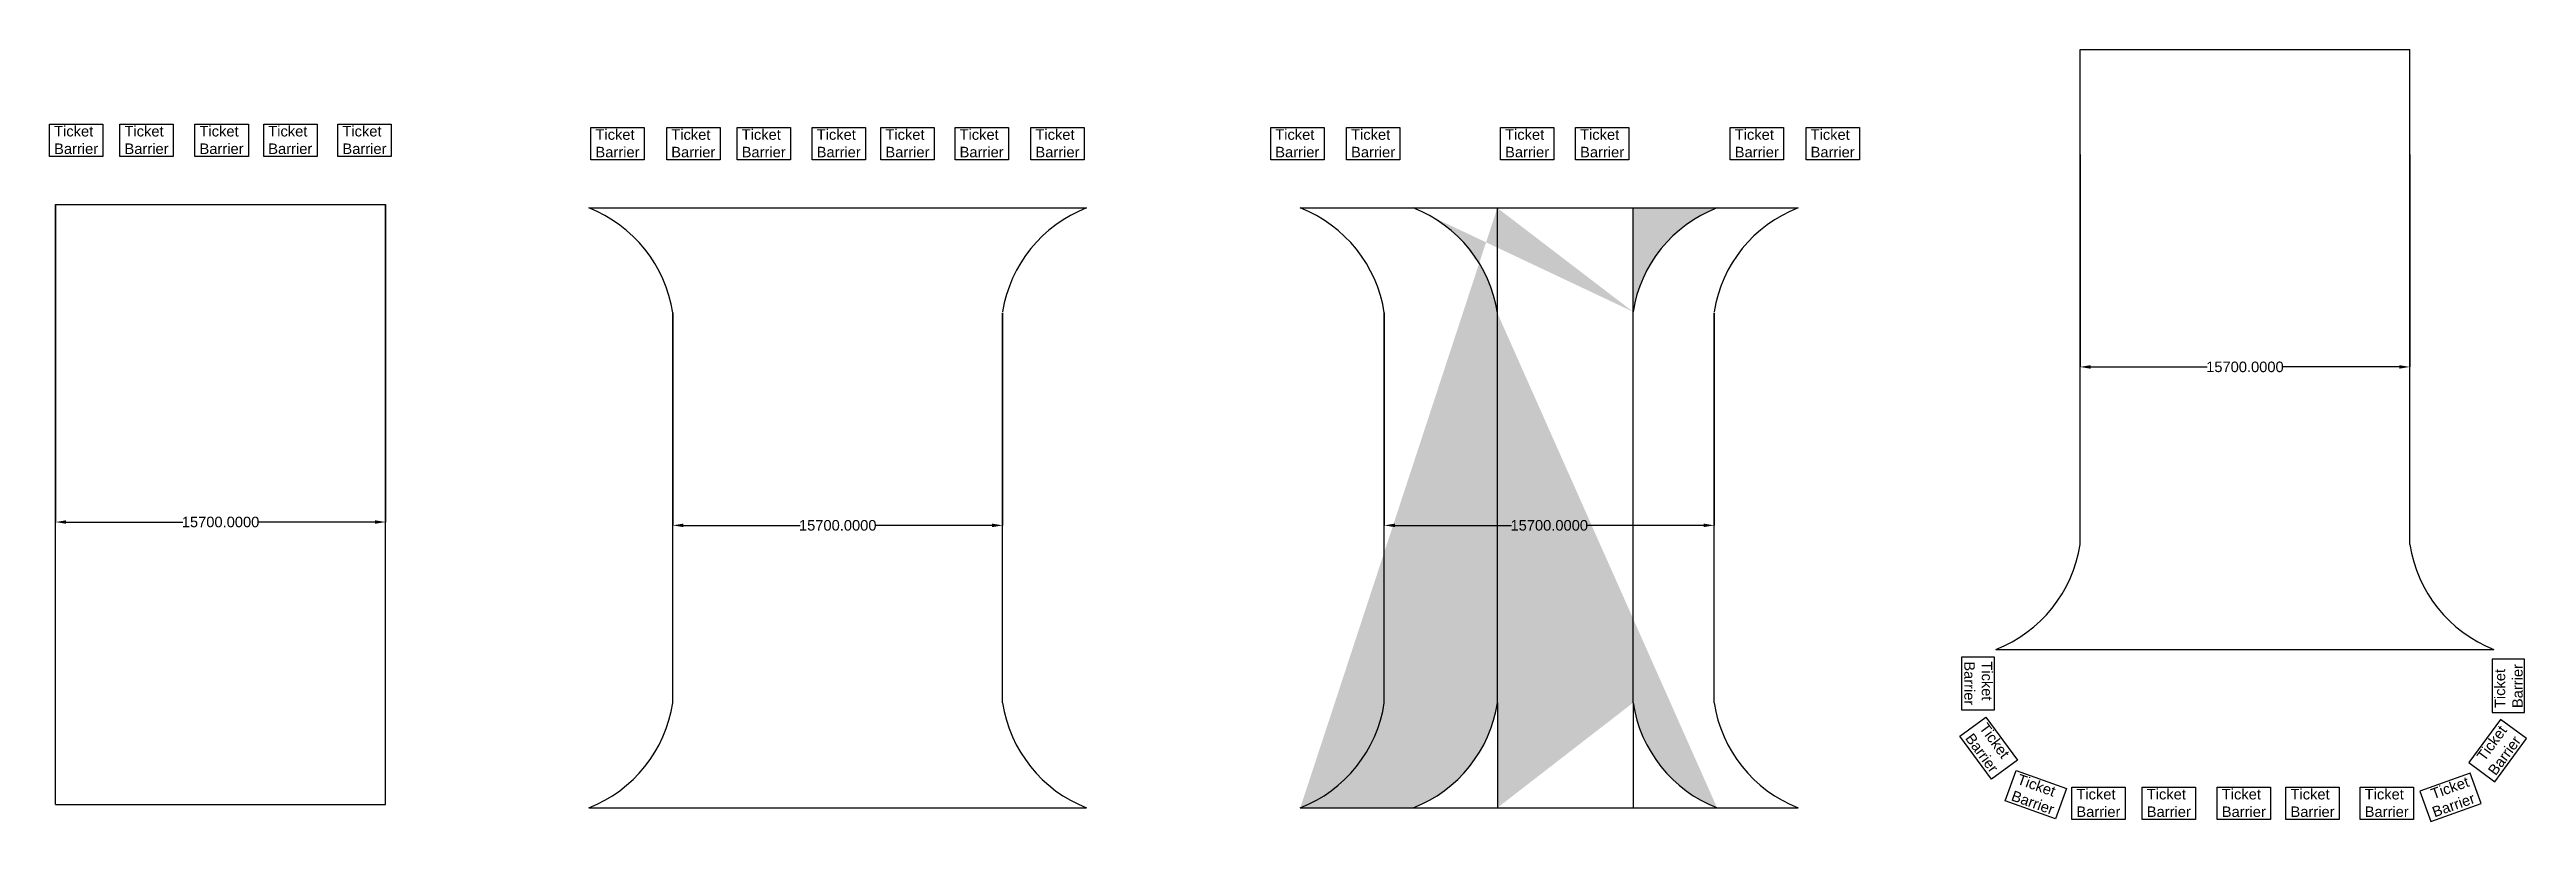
# Model space of a CAD drawing. Header units: millimetres. Extents: x 18471 to 136380, y 5383 to 42138.
import ezdxf

# ---------------------------------------------------------------- set-up
doc = ezdxf.new("R2010")
doc.units = ezdxf.units.MM
doc.styles.add('Annotative', font='arial.ttf', dxfattribs={"height": 200000})
doc.styles.get("Standard").update_dxf_attribs({"font": 'arial.ttf'})
doc.dimstyles.get("Standard").update_dxf_attribs({"dimtxt": 500, "dimasz": 500, "dimexe": 0.18, "dimexo": 0.0625, "dimgap": 0.09, "dimtad": 0, "dimtih": 1, "dimtoh": 1, "dimdec": 4, "dimzin": 0, "dimdsep": 46, "dimtxsty": 'Standard', "dimcen": 0.09, "dimadec": 0, "dimazin": 0, "dimtfac": 1, "dimtdec": 4, "dimtofl": 0, "dimtmove": 0, "dimatfit": 3, "dimfxl": 1, "dimtolj": 1, "dimtzin": 0, "dimarcsym": 0})
pattern_1 = [(0, (0, 0), (0, 6.985), [5.08, -1.905]), (90, (0, 0), (-6.985, 4e-16), [5.08, -1.905])]

# ---------------------------------------------------------------- blocks, each defined once
blk = doc.blocks.new('*D11')
at = {"color": 0, "lineweight": -2, "transparency": 16777216}
for p, q in [((18762, 34753), (18762, 19640)), ((34462, 34753), (34462, 19640)), ((19262, 19640), (24822, 19640)), ((33962, 19640), (28403, 19640))]:
    blk.add_line(p, q, dxfattribs=at)
at = {"color": 0, "transparency": 16777216}
for points in [[(19262, 19724), (19262, 19557), (18762, 19640)], [(33962, 19724), (33962, 19557), (34462, 19640)]]:
    blk.add_solid(points, dxfattribs=at)
at = {"layer": 'Defpoints', "color": 0, "transparency": 16777216}
for p in [(18762, 34753), (34462, 34753), (34462, 19640)]:
    blk.add_point(p, dxfattribs=at)
at = {"color": 0, "transparency": 16777216, "insert": (26612, 19640), "char_height": 500, "attachment_point": 5}
blk.add_mtext('\\A1;15700.0000', dxfattribs=at)
blk = doc.blocks.new('*D23')
at = {"color": 0, "lineweight": -2, "transparency": 16777216}
for p, q in [((48141, 29593), (48141, 19481)), ((63841, 29593), (63841, 19481)), ((48641, 19481), (54201, 19481)), ((63341, 19481), (57782, 19481))]:
    blk.add_line(p, q, dxfattribs=at)
at = {"color": 0, "transparency": 16777216}
for points in [[(48641, 19565), (48641, 19398), (48141, 19481)], [(63341, 19565), (63341, 19398), (63841, 19481)]]:
    blk.add_solid(points, dxfattribs=at)
at = {"layer": 'Defpoints', "color": 0, "transparency": 16777216}
for p in [(48141, 29594), (63841, 29594), (63841, 19481)]:
    blk.add_point(p, dxfattribs=at)
at = {"color": 0, "transparency": 16777216, "insert": (55991, 19481), "char_height": 500, "attachment_point": 5}
blk.add_mtext('\\A1;15700.0000', dxfattribs=at)
blk = doc.blocks.new('*D28')
at = {"color": 0, "lineweight": -2, "transparency": 16777216}
for p, q in [((82011, 29593), (82011, 19481)), ((97711, 29593), (97711, 19481)), ((82511, 19481), (88071, 19481)), ((97211, 19481), (91652, 19481))]:
    blk.add_line(p, q, dxfattribs=at)
at = {"color": 0, "transparency": 16777216}
for points in [[(82511, 19565), (82511, 19398), (82011, 19481)], [(97211, 19565), (97211, 19398), (97711, 19481)]]:
    blk.add_solid(points, dxfattribs=at)
at = {"layer": 'Defpoints', "color": 0, "transparency": 16777216}
for p in [(82011, 29594), (97711, 29594), (97711, 19481)]:
    blk.add_point(p, dxfattribs=at)
at = {"color": 0, "transparency": 16777216, "insert": (89861, 19481), "char_height": 500, "attachment_point": 5}
blk.add_mtext('\\A1;15700.0000', dxfattribs=at)
blk = doc.blocks.new('*D33')
at = {"color": 0, "lineweight": -2, "transparency": 16777216}
for p, q in [((115128, 37138), (115128, 27025)), ((130828, 37138), (130828, 27025)), ((115628, 27025), (121187, 27025)), ((130328, 27025), (124768, 27025))]:
    blk.add_line(p, q, dxfattribs=at)
at = {"color": 0, "transparency": 16777216}
for points in [[(115628, 27109), (115628, 26942), (115128, 27025)], [(130328, 27109), (130328, 26942), (130828, 27025)]]:
    blk.add_solid(points, dxfattribs=at)
at = {"layer": 'Defpoints', "color": 0, "transparency": 16777216}
for p in [(115128, 37138), (130828, 37138), (130828, 27025)]:
    blk.add_point(p, dxfattribs=at)
at = {"color": 0, "transparency": 16777216, "insert": (122978, 27025), "char_height": 500, "attachment_point": 5}
blk.add_mtext('\\A1;15700.0000', dxfattribs=at)

msp = doc.modelspace()

# ---------------------------------------------------------------- hatches: boundary and pattern name
h = msp.add_hatch()
h.set_pattern_fill('ANGLE', color=256)
h.set_pattern_definition(pattern_1)
edge = h.paths.add_edge_path()
edge.add_line((78011.11513, 6033.54981), (101711.11513, 6033.54981))
edge.add_arc((81060.98812, 11997.65143), 6403.12424, 291.3401917463, 351.3401917459)
edge.add_line((87391.11513, 11033.54981), (87391.11513, 6033.54981))
edge.add_line((93851.11513, 11033.54981), (93851.11513, 6033.54981))
edge.add_arc((100181.24215, 11997.65143), 6403.12424, 188.6598082541, 248.6598082537)
edge.add_line((87391.11513, 29593.54981), (87391.11513, 34593.54981))
h = msp.add_hatch()
h.set_pattern_fill('ANGLE', color=256)
h.set_pattern_definition(pattern_1)
edge = h.paths.add_edge_path()
edge.add_arc((81060.98812, 28629.4482), 6403.12424, 8.6598082541, 68.6598082537)
edge.add_line((87391.11513, 29593.54981), (87391.11513, 34593.54981))
edge.add_line((93851.11513, 29653.54981), (93851.11513, 34593.54981))
edge.add_arc((100129.28063, 28659.4482), 6356.38262, 111.0023335715, 171.0023335714)

# ---------------------------------------------------------------- linework, layer by layer
for p, q in [((115127.95769, 18577.56911), (115127.95769, 42137.56911)), ((115127.95769, 42137.56911), (130827.95769, 42137.56911)), ((130827.95769, 18577.56911), (130827.95769, 42137.56911)), ((18762.2189, 6192.64895), (18762.2189, 34752.64895)), ((18762.2189, 34752.64895), (34462.2189, 34752.64895)), ((34462.2189, 6192.64895), (34462.2189, 34752.64895)), ((44141.11513, 34593.54981), (67841.11513, 34593.54981)), ((78011.11513, 34593.54981), (101711.11513, 34593.54981)), ((87391.11513, 29593.54981), (87391.11513, 34593.54981)), ((93851.11513, 29653.54981), (93851.11513, 34593.54981)), ((48141.11513, 11033.54981), (48141.11513, 29593.54981)), ((63841.11513, 11033.54981), (63841.11513, 29593.54981)), ((82011.11513, 11033.54981), (82011.11513, 29593.54981)), ((87391.11513, 11033.54981), (87391.11513, 29593.54981)), ((93851.11513, 11033.54981), (93851.11513, 29653.54981)), ((97711.11513, 11033.54981), (97711.11513, 29593.54981)), ((111127.95769, 13577.56911), (134827.95769, 13577.56911)), ((87391.11513, 11033.54981), (87391.11513, 6033.54981)), ((93851.11513, 11033.54981), (93851.11513, 6033.54981)), ((18762.2189, 6192.64895), (34462.2189, 6192.64895)), ((44141.11513, 6033.54981), (67841.11513, 6033.54981)), ((78011.11513, 6033.54981), (101711.11513, 6033.54981))]:
    msp.add_line(p, q)
for points in [[(18471.05689, 38581.50918), (21012.22905, 38581.50918), (21012.22905, 37041.2401), (18471.05689, 37041.2401)], [(21822.22905, 38581.50918), (24363.40121, 38581.50918), (24363.40121, 37041.2401), (21822.22905, 37041.2401)], [(25393.40121, 38581.50918), (27934.57338, 38581.50918), (27934.57338, 37041.2401), (25393.40121, 37041.2401)], [(28664.57338, 38581.50918), (31205.74554, 38581.50918), (31205.74554, 37041.2401), (28664.57338, 37041.2401)], [(32195.74554, 38581.50918), (34736.9177, 38581.50918), (34736.9177, 37041.2401), (32195.74554, 37041.2401)], [(44241.12528, 38422.41005), (46782.29745, 38422.41005), (46782.29745, 36882.14097), (44241.12528, 36882.14097)], [(47849.95312, 38422.41005), (50391.12528, 38422.41005), (50391.12528, 36882.14097), (47849.95312, 36882.14097)], [(51201.12528, 38422.41005), (53742.29745, 38422.41005), (53742.29745, 36882.14097), (51201.12528, 36882.14097)], [(54772.29745, 38422.41005), (57313.46961, 38422.41005), (57313.46961, 36882.14097), (54772.29745, 36882.14097)], [(58043.46961, 38422.41005), (60584.64177, 38422.41005), (60584.64177, 36882.14097), (58043.46961, 36882.14097)], [(61574.64177, 38422.41005), (64115.81394, 38422.41005), (64115.81394, 36882.14097), (61574.64177, 36882.14097)], [(65185.81394, 38422.41005), (67726.9861, 38422.41005), (67726.9861, 36882.14097), (65185.81394, 36882.14097)], [(76601.12528, 38422.41005), (79142.29745, 38422.41005), (79142.29745, 36882.14097), (76601.12528, 36882.14097)], [(80209.95312, 38422.41005), (82751.12528, 38422.41005), (82751.12528, 36882.14097), (80209.95312, 36882.14097)], [(87541.12528, 38422.41005), (90082.29745, 38422.41005), (90082.29745, 36882.14097), (87541.12528, 36882.14097)], [(91112.29745, 38422.41005), (93653.46961, 38422.41005), (93653.46961, 36882.14097), (91112.29745, 36882.14097)], [(98474.64177, 38422.41005), (101015.81394, 38422.41005), (101015.81394, 36882.14097), (98474.64177, 36882.14097)], [(102085.81394, 38422.41005), (104626.9861, 38422.41005), (104626.9861, 36882.14097), (102085.81394, 36882.14097)], [(111036.36214, 13225.68793), (111036.36214, 10684.51577), (109496.09306, 10684.51577), (109496.09306, 13225.68793)], [(134751.30867, 13105.93816), (134751.30867, 10564.766), (136291.57775, 10564.766), (136291.57775, 13105.93816)], [(110650.09174, 10356.88224), (112152.58636, 8307.47602), (110910.38912, 7396.77581), (109407.8945, 9446.18204)], [(135137.57906, 10237.13247), (133635.08444, 8187.72624), (134877.28168, 7277.02604), (136379.7763, 9326.43227)], [(112084.11453, 7809.26044), (114476.78956, 6953.30357), (113957.97233, 5503.04239), (111565.2973, 6358.99926)], [(133703.55628, 7689.51067), (131310.88125, 6833.5538), (131829.69848, 5383.29261), (134222.3735, 6239.24948)], [(114736.78552, 7015.39761), (117277.95769, 7015.39761), (117277.95769, 5475.12853), (114736.78552, 5475.12853)], [(118087.95769, 7015.39761), (120629.12985, 7015.39761), (120629.12985, 5475.12853), (118087.95769, 5475.12853)], [(121659.12985, 7015.39761), (124200.30201, 7015.39761), (124200.30201, 5475.12853), (121659.12985, 5475.12853)], [(124930.30201, 7015.39761), (127471.47418, 7015.39761), (127471.47418, 5475.12853), (124930.30201, 5475.12853)], [(128461.47418, 7015.39761), (131002.64634, 7015.39761), (131002.64634, 5475.12853), (128461.47418, 5475.12853)]]:
    msp.add_lwpolyline(points, close=True)
for centre, radius, start, end in [((41810.98812, 28629.4482), 6403.12424, 8.6598082541, 68.6598082541), ((70119.28063, 28659.4482), 6356.38262, 111.0023335714, 171.0023335714), ((75680.98812, 28629.4482), 6403.12424, 8.6598082541, 68.6598082538), ((81060.98812, 28629.4482), 6403.12424, 8.6598082541, 68.6598082537), ((100129.28063, 28659.4482), 6356.38262, 111.0023335715, 171.0023335714), ((103989.28063, 28659.4482), 6356.38262, 111.0023335715, 171.0023335714), ((108797.83067, 19541.67073), 6403.12424, 291.3401917463, 351.3401917459), ((137158.08471, 19541.67073), 6403.12424, 188.6598082541, 248.6598082537), ((41810.98812, 11997.65143), 6403.12424, 291.3401917459, 351.3401917459), ((70171.24215, 11997.65143), 6403.12424, 188.6598082541, 248.6598082541), ((75680.98812, 11997.65143), 6403.12424, 291.3401917462, 351.3401917459), ((81060.98812, 11997.65143), 6403.12424, 291.3401917463, 351.3401917459), ((100181.24215, 11997.65143), 6403.12424, 188.6598082541, 248.6598082537), ((104041.24215, 11997.65143), 6403.12424, 188.6598082541, 248.6598082538)]:
    msp.add_arc(centre, radius, start, end)

# ---------------------------------------------------------------- texts
at = {"char_height": 500, "attachment_point": 1, "style": 'Annotative'}
for insert in [(18688.92687, 38497.60486), (22040.09903, 38497.60486), (25611.2712, 38497.60486), (28882.44336, 38497.60486), (32413.61552, 38497.60486), (44458.99527, 38338.50573), (48067.8231, 38338.50573), (51418.99527, 38338.50573), (54990.16743, 38338.50573), (58261.33959, 38338.50573), (61792.51175, 38338.50573), (65403.68392, 38338.50573), (76818.99527, 38338.50573), (80427.8231, 38338.50573), (87758.99527, 38338.50573), (91330.16743, 38338.50573), (98692.51175, 38338.50573), (102303.68392, 38338.50573), (114954.65551, 6931.49329), (118305.82767, 6931.49329), (121876.99983, 6931.49329), (125148.172, 6931.49329), (128679.34416, 6931.49329)]:
    msp.add_mtext_dynamic_manual_height_columns('Ticket Barrier', width=500, gutter_width=1000000, heights=[0], dxfattribs=dict(at, insert=insert))
at = {"char_height": 500, "style": 'Annotative'}
for insert, attachment_point, rotation in [((110952.45782, 13007.81795), 1, 270), ((136207.67343, 10782.63598), 7, 90), ((110711.24244, 10131.56501), 1, 306.2465052954), ((135076.42837, 10011.81523), 3, 53.7534947046), ((112260.99101, 7656.87287), 1, 340.3158105248), ((133526.6798, 7537.12309), 3, 19.6841894752)]:
    msp.add_mtext_dynamic_manual_height_columns('Ticket Barrier', width=500, gutter_width=1000000, heights=[0], dxfattribs=dict(at, insert=insert, attachment_point=attachment_point, rotation=rotation))

# ---------------------------------------------------------------- dimensions: what is measured, and where the dimension line sits
for base, p1, p2, picture, middle in [((130827.95769, 27025.22147), (115127.95769, 37137.56911), (130827.95769, 37137.56911), '*D33', (122977.95769, 27025.22147)), ((34462.2189, 19640.3013), (18762.2189, 34752.64895), (34462.2189, 34752.64895), '*D11', (26612.2189, 19640.3013)), ((63841.11513, 19481.20217), (48141.11513, 29593.54981), (63841.11513, 29593.54981), '*D23', (55991.11513, 19481.20217)), ((97711.11513, 19481.20217), (82011.11513, 29593.54981), (97711.11513, 29593.54981), '*D28', (89861.11513, 19481.20217))]:
    dim = msp.add_linear_dim(base=base, p1=p1, p2=p2, dimstyle='Standard')
    dim.commit()
    dim.dimension.update_dxf_attribs({"geometry": picture, "text_midpoint": middle, "dimtype": 160})

doc.saveas('drawing.dxf')
